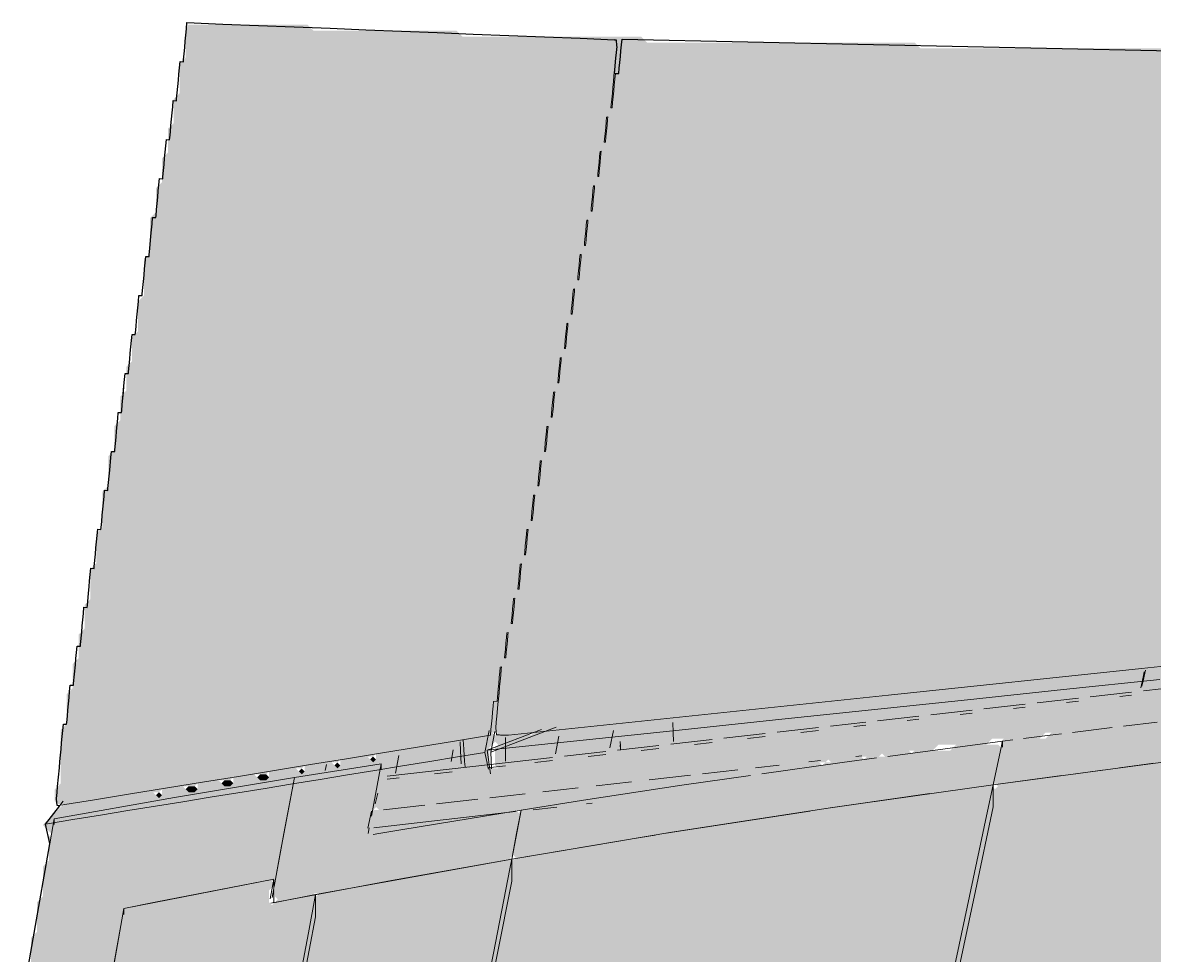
# Model space of a CAD drawing. Header units: millimetres. Extents: x 0 to 84100, y 0 to 59400.
# Drawn here: x 18040 to 19942, y 37679 to 39247 of the extents above; entities that cross this region are included whole.
import ezdxf

# ---------------------------------------------------------------- set-up
doc = ezdxf.new("R2010")
doc.units = ezdxf.units.MM
for name, color, linetype, lineweight in [('09_立面の外形', 7, 'Continuous', 30), ('10_見えがかり', 7, 'Continuous', 13), ('12_見えがかり（ガラス）', 5, 'Continuous', 9)]:
    doc.layers.add(name, color=color, linetype=linetype, lineweight=lineweight)

msp = doc.modelspace()

# ---------------------------------------------------------------- hatches: boundary and pattern name
at = {"layer": '10_見えがかり', "true_color": 0xe9dcc4}
msp.add_hatch(color=8, dxfattribs=at).paths.add_polyline_path([(18529.3, 39233.1), (18769.3, 39233.1), (18779.3, 39223.1), (19079.3, 39223.1), (19089.3, 39213.1), (19539.3, 39213.1), (19549.3, 39203.1), (20009.3, 39203.1), (20019.3, 39193.1), (20469.3, 39193.1), (20479.3, 39183.1), (20929.3, 39183.1), (20939.3, 39173.1), (21399.3, 39173.1), (21409.3, 39163.1), (22329.3, 39163.1), (22339.3, 39153.1), (23159.3, 39153.1), (23169.3, 39143.1), (23999.3, 39143.1), (24009.3, 39133.1), (25209.3, 39133.1), (25219.3, 39123.1), (39619.3, 39123.1), (39629.3, 39133.1), (48939.3, 39133.1), (48944.3, 39128.1), (48944.3, 39048.1), (48954.3, 39038.1), (48954.3, 38988.1), (48964.3, 38978.1), (48964.3, 38898.1), (48974.3, 38888.1), (48974.3, 38838.1), (48984.3, 38828.1), (48984.3, 38738.1), (48994.3, 38728.1), (48994.3, 38678.1), (49004.3, 38668.1), (49004.3, 38588.1), (49014.3, 38578.1), (49014.3, 38478.1), (49009.3, 38473.1), (48559.3, 38473.1), (48389.3, 38473.1), (48379.3, 38483.1), (45689.3, 38483.1), (45679.3, 38493.1), (42659.3, 38493.1), (42649.3, 38503.1), (39759.3, 38503.1), (39749.3, 38513.1), (39609.3, 38513.1), (36719.3, 38513.1), (36709.3, 38523.1), (36569.3, 38523.1), (33679.3, 38523.1), (33669.3, 38533.1), (33629.3, 38533.1), (33619.3, 38543.1), (33539.3, 38543.1), (30649.3, 38543.1), (30639.3, 38543.1), (30644.3, 38548.1), (30639.3, 38553.1), (30499.3, 38553.1), (30379.3, 38553.1), (30369.3, 38563.1), (30349.3, 38563.1), (30339.3, 38553.1), (27609.3, 38553.1), (27584.3, 38553.1), (27584.3, 38568.1), (27579.3, 38573.1), (27469.3, 38573.1), (27459.3, 38563.1), (27309.3, 38563.1), (27299.3, 38553.1), (25959.3, 38553.1), (25959.3, 38553.1), (25949.3, 38543.1), (25849.3, 38543.1), (25849.3, 38543.1), (25839.3, 38533.1), (25579.3, 38533.1), (25579.3, 38533.1), (25569.3, 38523.1), (25299.3, 38523.1), (25299.3, 38523.1), (25289.3, 38513.1), (25029.3, 38513.1), (25029.3, 38513.1), (25019.3, 38503.1), (24749.3, 38503.1), (24749.3, 38503.1), (24739.3, 38493.1), (24479.3, 38493.1), (24419.3, 38493.1), (24409.3, 38483.1), (24279.3, 38483.1), (24279.3, 38483.1), (24269.3, 38473.1), (24099.3, 38473.1), (24099.3, 38473.1), (24089.3, 38463.1), (23929.3, 38463.1), (23929.3, 38463.1), (23919.3, 38453.1), (23749.3, 38453.1), (23749.3, 38453.1), (23739.3, 38443.1), (23569.3, 38443.1), (23569.3, 38443.1), (23559.3, 38433.1), (23399.3, 38433.1), (23399.3, 38433.1), (23389.3, 38423.1), (23219.3, 38423.1), (23219.3, 38423.1), (23209.3, 38413.1), (23049.3, 38413.1), (23049.3, 38413.1), (23039.3, 38403.1), (22869.3, 38403.1), (22869.3, 38403.1), (22859.3, 38393.1), (22689.3, 38393.1), (22689.3, 38393.1), (22679.3, 38383.1), (22519.3, 38383.1), (22519.3, 38383.1), (22509.3, 38373.1), (22339.3, 38373.1), (22339.3, 38373.1), (22329.3, 38363.1), (22159.3, 38363.1), (22159.3, 38363.1), (22149.3, 38353.1), (21989.3, 38353.1), (21989.3, 38353.1), (21979.3, 38343.1), (21809.3, 38343.1), (21809.3, 38343.1), (21799.3, 38333.1), (21629.3, 38333.1), (21629.3, 38333.1), (21619.3, 38323.1), (21459.3, 38323.1), (21459.3, 38323.1), (21449.3, 38313.1), (21329.3, 38313.1), (21329.3, 38313.1), (21319.3, 38303.1), (21229.3, 38303.1), (21229.3, 38303.1), (21219.3, 38293.1), (21139.3, 38293.1), (21139.3, 38293.1), (21129.3, 38283.1), (21039.3, 38283.1), (21039.3, 38283.1), (21029.3, 38273.1), (20949.3, 38273.1), (20949.3, 38273.1), (20939.3, 38263.1), (20849.3, 38263.1), (20849.3, 38263.1), (20839.3, 38253.1), (20759.3, 38253.1), (20759.3, 38253.1), (20749.3, 38243.1), (20659.3, 38243.1), (20659.3, 38243.1), (20649.3, 38233.1), (20569.3, 38233.1), (20569.3, 38233.1), (20564.9, 38228.7), (20564.3, 38228.1), (20562.7, 38226.5), (20559.3, 38223.1), (20469.3, 38223.1), (20459.3, 38213.1), (20379.3, 38213.1), (20369.3, 38203.1), (20279.3, 38203.1), (20269.3, 38193.1), (20189.3, 38193.1), (20179.3, 38183.1), (20089.3, 38183.1), (20079.3, 38173.1), (19999.3, 38173.1), (19989.3, 38163.1), (19899.3, 38163.1), (19889.3, 38153.1), (19809.3, 38153.1), (19799.3, 38143.1), (19709.3, 38143.1), (19699.3, 38133.1), (19609.3, 38133.1), (19599.3, 38123.1), (19519.3, 38123.1), (19509.3, 38113.1), (19419.3, 38113.1), (19409.3, 38103.1), (19329.3, 38103.1), (19319.3, 38093.1), (19229.3, 38093.1), (19219.3, 38083.1), (19139.3, 38083.1), (19129.3, 38073.1), (19039.3, 38073.1), (19029.3, 38063.1), (18949.3, 38063.1), (18939.3, 38053.1), (18829.3, 38053.1), (18819.3, 38043.1), (18769.3, 38043.1), (18759.3, 38033.1), (18709.3, 38033.1), (18699.3, 38023.1), (18639.3, 38023.1), (18634.3, 38018.1), (18629.3, 38013.1), (18619.3, 38013.1), (18579.3, 38013.1), (18574.3, 38008.1), (18569.3, 38003.1), (18559.3, 38003.1), (18519.3, 38003.1), (18514.3, 37998.1), (18509.3, 37993.1), (18499.3, 37993.1), (18459.3, 37993.1), (18454.3, 37988.1), (18449.3, 37983.1), (18429.3, 37983.1), (18399.3, 37983.1), (18394.3, 37978.1), (18389.3, 37973.1), (18369.3, 37973.1), (18339.3, 37973.1), (18334.3, 37968.1), (18329.3, 37963.1), (18309.3, 37963.1), (18279.3, 37963.1), (18274.3, 37958.1), (18269.3, 37953.1), (18259.3, 37953.1), (18209.3, 37953.1), (18199.3, 37943.1), (18149.3, 37943.1), (18139.3, 37933.1), (18099.3, 37933.1), (18094.3, 37938.1), (18094.3, 37958.1), (18104.3, 37968.1), (18104.3, 38058.1), (18114.3, 38068.1), (18114.3, 38118.1), (18124.3, 38128.1), (18124.3, 38168.1), (18134.3, 38178.1), (18134.3, 38218.1), (18144.3, 38228.1), (18144.3, 38268.1), (18154.3, 38278.1), (18154.3, 38328.1), (18164.3, 38338.1), (18164.3, 38388.1), (18174.3, 38398.1), (18174.3, 38458.1), (18184.3, 38468.1), (18184.3, 38518.1), (18194.3, 38528.1), (18194.3, 38568.1), (18204.3, 38578.1), (18204.3, 38618.1), (18214.3, 38628.1), (18214.3, 38668.1), (18224.3, 38678.1), (18224.3, 38718.1), (18234.3, 38728.1), (18234.3, 38778.1), (18244.3, 38788.1), (18244.3, 38848.1), (18254.3, 38858.1), (18254.3, 38918.1), (18264.3, 38928.1), (18264.3, 38968.1), (18274.3, 38978.1), (18274.3, 39018.1), (18284.3, 39028.1), (18284.3, 39068.1), (18294.3, 39078.1), (18294.3, 39118.1), (18304.3, 39128.1), (18304.3, 39178.1), (18314.3, 39188.1), (18314.3, 39238.1), (18319.3, 39243.1), (18519.3, 39243.1)])
at = {"layer": '10_見えがかり', "true_color": 0xbdbdbd}
for points in [[(21234.3, 38258.1), (21234.3, 38248.1), (21224.3, 38238.1), (21224.3, 38218.1), (21224.3, 38208.1), (21219.3, 38203.1), (21209.3, 38203.1), (21199.3, 38213.1), (21179.3, 38213.1), (21169.3, 38203.1), (21089.3, 38203.1), (21079.3, 38193.1), (20999.3, 38193.1), (20989.3, 38183.1), (20909.3, 38183.1), (20899.3, 38173.1), (20819.3, 38173.1), (20809.3, 38163.1), (20729.3, 38163.1), (20719.3, 38153.1), (20639.3, 38153.1), (20629.3, 38143.1), (20559.3, 38143.1), (20549.3, 38133.1), (20459.3, 38133.1), (20449.3, 38123.1), (20369.3, 38123.1), (20359.3, 38113.1), (20279.3, 38113.1), (20269.3, 38103.1), (20189.3, 38103.1), (20179.3, 38093.1), (20099.3, 38093.1), (20089.3, 38083.1), (20009.3, 38083.1), (19999.3, 38073.1), (19929.3, 38073.1), (19919.3, 38063.1), (19849.3, 38063.1), (19839.3, 38053.1), (19759.3, 38053.1), (19749.3, 38043.1), (19669.3, 38043.1), (19659.3, 38033.1), (19579.3, 38033.1), (19569.3, 38023.1), (19489.3, 38023.1), (19479.3, 38013.1), (19399.3, 38013.1), (19389.3, 38003.1), (19309.3, 38003.1), (19299.3, 37993.1), (19219.3, 37993.1), (19209.3, 37983.1), (19139.3, 37983.1), (19129.3, 37973.1), (19049.3, 37973.1), (19039.3, 37963.1), (18959.3, 37963.1), (18949.3, 37953.1), (18869.3, 37953.1), (18859.3, 37943.1), (18779.3, 37943.1), (18769.3, 37933.1), (18689.3, 37933.1), (18679.3, 37923.1), (18639.3, 37923.1), (18634.3, 37928.1), (18634.3, 37958.1), (18644.3, 37968.1), (18644.3, 37978.1), (18649.3, 37973.1), (18709.3, 37973.1), (18719.3, 37983.1), (18789.3, 37983.1), (18799.3, 37993.1), (18809.3, 37993.1), (18859.3, 37993.1), (18869.3, 38003.1), (18899.3, 38003.1), (18949.3, 38003.1), (18959.3, 38013.1), (18989.3, 38013.1), (19039.3, 38013.1), (19049.3, 38023.1), (19069.3, 38023.1), (19129.3, 38023.1), (19139.3, 38033.1), (19159.3, 38033.1), (19219.3, 38033.1), (19229.3, 38043.1), (19249.3, 38043.1), (19309.3, 38043.1), (19319.3, 38053.1), (19339.3, 38053.1), (19399.3, 38053.1), (19409.3, 38063.1), (19429.3, 38063.1), (19489.3, 38063.1), (19499.3, 38073.1), (19519.3, 38073.1), (19579.3, 38073.1), (19589.3, 38083.1), (19609.3, 38083.1), (19669.3, 38083.1), (19679.3, 38093.1), (19689.3, 38093.1), (19759.3, 38093.1), (19769.3, 38103.1), (19779.3, 38103.1), (19839.3, 38103.1), (19849.3, 38113.1), (19869.3, 38113.1), (19929.3, 38113.1), (19939.3, 38123.1), (19959.3, 38123.1), (20019.3, 38123.1), (20029.3, 38133.1), (20049.3, 38133.1), (20109.3, 38133.1), (20119.3, 38143.1), (20139.3, 38143.1), (20199.3, 38143.1), (20209.3, 38153.1), (20229.3, 38153.1), (20289.3, 38153.1), (20299.3, 38163.1), (20309.3, 38163.1), (20379.3, 38163.1), (20389.3, 38173.1), (20399.3, 38173.1), (20469.3, 38173.1), (20479.3, 38183.1), (20489.3, 38183.1), (20559.3, 38183.1), (20564.3, 38188.1), (20569.3, 38193.1), (20579.3, 38193.1), (20649.3, 38193.1), (20659.3, 38203.1), (20669.3, 38203.1), (20739.3, 38203.1), (20749.3, 38213.1), (20759.3, 38213.1), (20829.3, 38213.1), (20839.3, 38223.1), (20849.3, 38223.1), (20919.3, 38223.1), (20929.3, 38233.1), (21009.3, 38233.1), (21019.3, 38243.1), (21099.3, 38243.1), (21109.3, 38253.1), (21189.3, 38253.1), (21199.3, 38263.1), (21229.3, 38263.1), (21234.3, 38268.1)], [(20494.3, 38128.1), (20494.3, 38108.1), (20484.3, 38098.1), (20484.3, 38068.1), (20479.3, 38063.1), (20409.3, 38063.1), (20399.3, 38053.1), (20329.3, 38053.1), (20319.3, 38043.1), (20239.3, 38043.1), (20229.3, 38033.1), (20159.3, 38033.1), (20149.3, 38023.1), (20079.3, 38023.1), (20069.3, 38013.1), (19999.3, 38013.1), (19989.3, 38003.1), (19919.3, 38003.1), (19909.3, 37993.1), (19839.3, 37993.1), (19829.3, 37983.1), (19769.3, 37983.1), (19759.3, 37973.1), (19699.3, 37973.1), (19689.3, 37963.1), (19679.3, 37963.1), (19674.3, 37968.1), (19674.3, 37998.1), (19684.3, 38008.1), (19684.3, 38038.1), (19689.3, 38043.1), (19759.3, 38043.1), (19769.3, 38053.1), (19839.3, 38053.1), (19849.3, 38063.1), (19919.3, 38063.1), (19929.3, 38073.1), (19999.3, 38073.1), (20009.3, 38083.1), (20089.3, 38083.1), (20099.3, 38093.1), (20179.3, 38093.1), (20189.3, 38103.1), (20269.3, 38103.1), (20279.3, 38113.1), (20359.3, 38113.1), (20369.3, 38123.1), (20449.3, 38123.1), (20459.3, 38133.1), (20489.3, 38133.1)], [(20474.3, 38058.1), (20474.3, 38028.1), (20464.3, 38018.1), (20464.3, 37978.1), (20454.3, 37968.1), (20454.3, 37938.1), (20444.3, 37928.1), (20444.3, 37888.1), (20434.3, 37878.1), (20434.3, 37848.1), (20424.3, 37838.1), (20424.3, 37798.1), (20414.3, 37788.1), (20414.3, 37758.1), (20404.3, 37748.1), (20404.3, 37718.1), (20394.3, 37708.1), (20394.3, 37668.1), (20384.3, 37658.1), (20384.3, 37628.1), (20374.3, 37618.1), (20374.3, 37578.1), (20364.3, 37568.1), (20364.3, 37538.1), (20354.3, 37528.1), (20354.3, 37498.1), (20344.3, 37488.1), (20344.3, 37448.1), (20334.3, 37438.1), (20334.3, 37408.1), (20324.3, 37398.1), (20324.3, 37358.1), (20314.3, 37348.1), (20314.3, 37338.1), (20309.3, 37333.1), (20299.3, 37333.1), (20289.3, 37323.1), (20249.3, 37323.1), (20239.3, 37313.1), (20209.3, 37313.1), (20199.3, 37303.1), (20159.3, 37303.1), (20149.3, 37293.1), (20109.3, 37293.1), (20099.3, 37283.1), (20069.3, 37283.1), (20059.3, 37273.1), (20019.3, 37273.1), (20009.3, 37263.1), (19979.3, 37263.1), (19969.3, 37253.1), (19929.3, 37253.1), (19919.3, 37243.1), (19889.3, 37243.1), (19879.3, 37233.1), (19839.3, 37233.1), (19829.3, 37223.1), (19799.3, 37223.1), (19789.3, 37213.1), (19759.3, 37213.1), (19749.3, 37203.1), (19709.3, 37203.1), (19699.3, 37193.1), (19669.3, 37193.1), (19659.3, 37183.1), (19629.3, 37183.1), (19619.3, 37173.1), (19589.3, 37173.1), (19579.3, 37163.1), (19549.3, 37163.1), (19539.3, 37153.1), (19509.3, 37153.1), (19504.3, 37158.1), (19504.3, 37198.1), (19514.3, 37208.1), (19514.3, 37248.1), (19524.3, 37258.1), (19524.3, 37288.1), (19534.3, 37298.1), (19534.3, 37338.1), (19544.3, 37348.1), (19544.3, 37388.1), (19554.3, 37398.1), (19554.3, 37428.1), (19564.3, 37438.1), (19564.3, 37478.1), (19574.3, 37488.1), (19574.3, 37528.1), (19584.3, 37538.1), (19584.3, 37578.1), (19594.3, 37588.1), (19594.3, 37618.1), (19604.3, 37628.1), (19604.3, 37668.1), (19614.3, 37678.1), (19614.3, 37718.1), (19624.3, 37728.1), (19624.3, 37758.1), (19634.3, 37768.1), (19634.3, 37808.1), (19644.3, 37818.1), (19644.3, 37858.1), (19654.3, 37868.1), (19654.3, 37908.1), (19664.3, 37918.1), (19664.3, 37948.1), (19679.3, 37963.1), (19689.3, 37963.1), (19699.3, 37973.1), (19759.3, 37973.1), (19769.3, 37983.1), (19829.3, 37983.1), (19839.3, 37993.1), (19909.3, 37993.1), (19919.3, 38003.1), (19989.3, 38003.1), (19999.3, 38013.1), (20069.3, 38013.1), (20079.3, 38023.1), (20149.3, 38023.1), (20159.3, 38033.1), (20229.3, 38033.1), (20239.3, 38043.1), (20319.3, 38043.1), (20329.3, 38053.1), (20399.3, 38053.1), (20409.3, 38063.1), (20469.3, 38063.1)], [(19684.3, 38028.1), (19684.3, 38008.1), (19674.3, 37998.1), (19674.3, 37968.1), (19669.3, 37963.1), (19619.3, 37963.1), (19609.3, 37953.1), (19549.3, 37953.1), (19539.3, 37943.1), (19479.3, 37943.1), (19469.3, 37933.1), (19409.3, 37933.1), (19399.3, 37923.1), (19349.3, 37923.1), (19339.3, 37913.1), (19279.3, 37913.1), (19269.3, 37903.1), (19219.3, 37903.1), (19209.3, 37893.1), (19149.3, 37893.1), (19139.3, 37883.1), (19089.3, 37883.1), (19079.3, 37873.1), (19029.3, 37873.1), (19019.3, 37863.1), (18969.3, 37863.1), (18959.3, 37853.1), (18909.3, 37853.1), (18899.3, 37843.1), (18869.3, 37843.1), (18864.3, 37848.1), (18864.3, 37868.1), (18874.3, 37878.1), (18874.3, 37918.1), (18879.3, 37923.1), (18899.3, 37923.1), (18909.3, 37933.1), (18969.3, 37933.1), (18979.3, 37943.1), (19029.3, 37943.1), (19039.3, 37953.1), (19099.3, 37953.1), (19109.3, 37963.1), (19169.3, 37963.1), (19179.3, 37973.1), (19239.3, 37973.1), (19249.3, 37983.1), (19309.3, 37983.1), (19319.3, 37993.1), (19379.3, 37993.1), (19389.3, 38003.1), (19449.3, 38003.1), (19459.3, 38013.1), (19529.3, 38013.1), (19539.3, 38023.1), (19599.3, 38023.1), (19609.3, 38033.1), (19679.3, 38033.1)], [(19484.3, 38018.1), (19489.3, 38023.1), (19529.3, 38023.1), (19534.3, 38018.1), (19529.3, 38013.1), (19489.3, 38013.1)], [(18569.3, 38003.1), (18574.3, 37998.1), (18569.3, 37993.1), (18564.3, 37998.1)], [(18634.3, 38008.1), (18629.3, 38003.1), (18624.3, 38008.1), (18629.3, 38013.1)], [(19319.3, 37993.1), (19309.3, 37983.1), (19249.3, 37983.1), (19239.3, 37973.1), (19179.3, 37973.1), (19169.3, 37963.1), (19109.3, 37963.1), (19099.3, 37953.1), (19039.3, 37953.1), (19029.3, 37943.1), (18979.3, 37943.1), (18969.3, 37933.1), (18909.3, 37933.1), (18899.3, 37923.1), (18849.3, 37923.1), (18839.3, 37913.1), (18789.3, 37913.1), (18779.3, 37903.1), (18729.3, 37903.1), (18719.3, 37893.1), (18669.3, 37893.1), (18659.3, 37883.1), (18629.3, 37883.1), (18624.3, 37888.1), (18624.3, 37918.1), (18629.3, 37923.1), (18679.3, 37923.1), (18689.3, 37933.1), (18769.3, 37933.1), (18779.3, 37943.1), (18859.3, 37943.1), (18869.3, 37953.1), (18949.3, 37953.1), (18959.3, 37963.1), (19039.3, 37963.1), (19049.3, 37973.1), (19129.3, 37973.1), (19139.3, 37983.1), (19209.3, 37983.1), (19219.3, 37993.1), (19299.3, 37993.1), (19309.3, 38003.1), (19379.3, 38003.1), (19384.3, 37998.1), (19379.3, 37993.1)], [(19394.3, 38008.1), (19399.3, 38013.1), (19449.3, 38013.1), (19454.3, 38008.1), (19449.3, 38003.1), (19399.3, 38003.1)], [(18454.3, 37978.1), (18449.3, 37973.1), (18439.3, 37973.1), (18434.3, 37978.1), (18439.3, 37983.1), (18449.3, 37983.1)], [(18644.3, 37968.1), (18634.3, 37958.1), (18634.3, 37928.1), (18624.3, 37918.1), (18624.3, 37888.1), (18629.3, 37883.1), (18659.3, 37883.1), (18669.3, 37893.1), (18719.3, 37893.1), (18729.3, 37903.1), (18779.3, 37903.1), (18789.3, 37913.1), (18839.3, 37913.1), (18849.3, 37923.1), (18869.3, 37923.1), (18874.3, 37918.1), (18874.3, 37878.1), (18864.3, 37868.1), (18864.3, 37848.1), (18859.3, 37843.1), (18849.3, 37843.1), (18839.3, 37833.1), (18799.3, 37833.1), (18789.3, 37823.1), (18739.3, 37823.1), (18729.3, 37813.1), (18689.3, 37813.1), (18679.3, 37803.1), (18629.3, 37803.1), (18619.3, 37793.1), (18579.3, 37793.1), (18569.3, 37783.1), (18519.3, 37783.1), (18509.3, 37773.1), (18469.3, 37773.1), (18464.3, 37778.1), (18464.3, 37828.1), (18474.3, 37838.1), (18474.3, 37878.1), (18484.3, 37888.1), (18484.3, 37928.1), (18494.3, 37938.1), (18494.3, 37963.1), (18529.3, 37963.1), (18539.3, 37973.1), (18589.3, 37973.1), (18599.3, 37983.1), (18639.3, 37983.1), (18644.3, 37978.1)], [(18509.3, 37993.1), (18514.3, 37988.1), (18509.3, 37983.1), (18504.3, 37988.1)], [(18494.3, 37938.1), (18484.3, 37928.1), (18484.3, 37888.1), (18474.3, 37878.1), (18474.3, 37838.1), (18464.3, 37828.1), (18464.3, 37808.1), (18459.3, 37803.1), (18419.3, 37803.1), (18409.3, 37793.1), (18369.3, 37793.1), (18359.3, 37783.1), (18319.3, 37783.1), (18309.3, 37773.1), (18269.3, 37773.1), (18259.3, 37763.1), (18219.3, 37763.1), (18204.3, 37748.1), (18204.3, 37698.1), (18194.3, 37688.1), (18194.3, 37648.1), (18179.3, 37633.1), (18149.3, 37633.1), (18139.3, 37623.1), (18109.3, 37623.1), (18099.3, 37613.1), (18059.3, 37613.1), (18049.3, 37603.1), (18044.3, 37608.1), (18044.3, 37648.1), (18054.3, 37658.1), (18054.3, 37708.1), (18064.3, 37718.1), (18064.3, 37768.1), (18074.3, 37778.1), (18074.3, 37828.1), (18084.3, 37838.1), (18084.3, 37878.1), (18089.3, 37883.1), (18094.3, 37888.1), (18099.3, 37893.1), (18119.3, 37893.1), (18129.3, 37903.1), (18179.3, 37903.1), (18189.3, 37913.1), (18229.3, 37913.1), (18239.3, 37923.1), (18289.3, 37923.1), (18299.3, 37933.1), (18349.3, 37933.1), (18359.3, 37943.1), (18409.3, 37943.1), (18419.3, 37953.1), (18469.3, 37953.1), (18479.3, 37963.1), (18494.3, 37963.1)], [(18319.3, 37963.1), (18329.3, 37963.1), (18334.3, 37958.1), (18329.3, 37953.1), (18319.3, 37953.1), (18314.3, 37958.1)], [(18379.3, 37973.1), (18389.3, 37973.1), (18394.3, 37968.1), (18389.3, 37963.1), (18379.3, 37963.1), (18374.3, 37968.1)], [(19674.3, 37958.1), (19664.3, 37948.1), (19664.3, 37918.1), (19654.3, 37908.1), (19654.3, 37868.1), (19644.3, 37858.1), (19644.3, 37818.1), (19634.3, 37808.1), (19634.3, 37768.1), (19624.3, 37758.1), (19624.3, 37728.1), (19614.3, 37718.1), (19614.3, 37678.1), (19604.3, 37668.1), (19604.3, 37628.1), (19594.3, 37618.1), (19594.3, 37588.1), (19584.3, 37578.1), (19584.3, 37538.1), (19574.3, 37528.1), (19574.3, 37488.1), (19564.3, 37478.1), (19564.3, 37438.1), (19554.3, 37428.1), (19554.3, 37398.1), (19544.3, 37388.1), (19544.3, 37348.1), (19534.3, 37338.1), (19534.3, 37298.1), (19524.3, 37288.1), (19524.3, 37258.1), (19514.3, 37248.1), (19514.3, 37208.1), (19499.3, 37193.1), (19469.3, 37193.1), (19459.3, 37183.1), (19429.3, 37183.1), (19419.3, 37173.1), (19389.3, 37173.1), (19379.3, 37163.1), (19349.3, 37163.1), (19339.3, 37153.1), (19309.3, 37153.1), (19299.3, 37143.1), (19279.3, 37143.1), (19269.3, 37133.1), (19239.3, 37133.1), (19229.3, 37123.1), (19199.3, 37123.1), (19189.3, 37113.1), (19159.3, 37113.1), (19149.3, 37103.1), (19129.3, 37103.1), (19119.3, 37093.1), (19089.3, 37093.1), (19079.3, 37083.1), (19049.3, 37083.1), (19039.3, 37073.1), (19019.3, 37073.1), (19009.3, 37063.1), (18979.3, 37063.1), (18969.3, 37053.1), (18949.3, 37053.1), (18939.3, 37043.1), (18909.3, 37043.1), (18899.3, 37033.1), (18879.3, 37033.1), (18869.3, 37023.1), (18839.3, 37023.1), (18829.3, 37013.1), (18809.3, 37013.1), (18799.3, 37003.1), (18779.3, 37003.1), (18769.3, 36993.1), (18739.3, 36993.1), (18729.3, 36983.1), (18709.3, 36983.1), (18699.3, 36973.1), (18694.3, 36978.1), (18694.3, 36998.1), (18704.3, 37008.1), (18704.3, 37048.1), (18714.3, 37058.1), (18714.3, 37108.1), (18724.3, 37118.1), (18724.3, 37158.1), (18734.3, 37168.1), (18734.3, 37208.1), (18744.3, 37218.1), (18744.3, 37258.1), (18754.3, 37268.1), (18754.3, 37308.1), (18764.3, 37318.1), (18764.3, 37358.1), (18774.3, 37368.1), (18774.3, 37408.1), (18784.3, 37418.1), (18784.3, 37458.1), (18794.3, 37468.1), (18794.3, 37518.1), (18804.3, 37528.1), (18804.3, 37568.1), (18814.3, 37578.1), (18814.3, 37618.1), (18824.3, 37628.1), (18824.3, 37668.1), (18834.3, 37678.1), (18834.3, 37718.1), (18844.3, 37728.1), (18844.3, 37768.1), (18854.3, 37778.1), (18854.3, 37818.1), (18864.3, 37828.1), (18864.3, 37838.1), (18869.3, 37843.1), (18899.3, 37843.1), (18909.3, 37853.1), (18959.3, 37853.1), (18969.3, 37863.1), (19019.3, 37863.1), (19029.3, 37873.1), (19079.3, 37873.1), (19089.3, 37883.1), (19139.3, 37883.1), (19149.3, 37893.1), (19209.3, 37893.1), (19219.3, 37903.1), (19269.3, 37903.1), (19279.3, 37913.1), (19339.3, 37913.1), (19349.3, 37923.1), (19399.3, 37923.1), (19409.3, 37933.1), (19469.3, 37933.1), (19479.3, 37943.1), (19539.3, 37943.1), (19549.3, 37953.1), (19609.3, 37953.1), (19619.3, 37963.1), (19669.3, 37963.1)], [(18269.3, 37953.1), (18274.3, 37948.1), (18269.3, 37943.1), (18264.3, 37948.1)], [(18864.3, 37838.1), (18864.3, 37828.1), (18854.3, 37818.1), (18854.3, 37778.1), (18844.3, 37768.1), (18844.3, 37728.1), (18834.3, 37718.1), (18834.3, 37678.1), (18824.3, 37668.1), (18824.3, 37628.1), (18814.3, 37618.1), (18814.3, 37578.1), (18804.3, 37568.1), (18804.3, 37528.1), (18794.3, 37518.1), (18794.3, 37468.1), (18784.3, 37458.1), (18784.3, 37428.1), (18779.3, 37423.1), (18749.3, 37423.1), (18739.3, 37413.1), (18709.3, 37413.1), (18699.3, 37403.1), (18669.3, 37403.1), (18659.3, 37393.1), (18629.3, 37393.1), (18619.3, 37383.1), (18589.3, 37383.1), (18579.3, 37373.1), (18549.3, 37373.1), (18539.3, 37363.1), (18509.3, 37363.1), (18499.3, 37353.1), (18469.3, 37353.1), (18459.3, 37343.1), (18454.3, 37348.1), (18454.3, 37388.1), (18464.3, 37398.1), (18464.3, 37438.1), (18474.3, 37448.1), (18474.3, 37488.1), (18484.3, 37498.1), (18484.3, 37548.1), (18494.3, 37558.1), (18494.3, 37598.1), (18504.3, 37608.1), (18504.3, 37648.1), (18514.3, 37658.1), (18514.3, 37708.1), (18524.3, 37718.1), (18524.3, 37758.1), (18534.3, 37768.1), (18534.3, 37778.1), (18539.3, 37783.1), (18569.3, 37783.1), (18579.3, 37793.1), (18619.3, 37793.1), (18629.3, 37803.1), (18679.3, 37803.1), (18689.3, 37813.1), (18729.3, 37813.1), (18739.3, 37823.1), (18789.3, 37823.1), (18799.3, 37833.1), (18839.3, 37833.1), (18849.3, 37843.1), (18859.3, 37843.1)], [(18464.3, 37798.1), (18454.3, 37788.1), (18454.3, 37768.1), (18459.3, 37763.1), (18469.3, 37773.1), (18509.3, 37773.1), (18519.3, 37783.1), (18529.3, 37783.1), (18534.3, 37778.1), (18534.3, 37768.1), (18524.3, 37758.1), (18524.3, 37718.1), (18514.3, 37708.1), (18514.3, 37658.1), (18504.3, 37648.1), (18504.3, 37608.1), (18494.3, 37598.1), (18494.3, 37558.1), (18484.3, 37548.1), (18484.3, 37498.1), (18474.3, 37488.1), (18474.3, 37448.1), (18464.3, 37438.1), (18464.3, 37398.1), (18454.3, 37388.1), (18454.3, 37348.1), (18449.3, 37343.1), (18429.3, 37343.1), (18419.3, 37333.1), (18399.3, 37333.1), (18389.3, 37323.1), (18359.3, 37323.1), (18349.3, 37313.1), (18319.3, 37313.1), (18309.3, 37303.1), (18289.3, 37303.1), (18279.3, 37293.1), (18249.3, 37293.1), (18239.3, 37283.1), (18209.3, 37283.1), (18199.3, 37273.1), (18179.3, 37273.1), (18169.3, 37263.1), (18139.3, 37263.1), (18129.3, 37253.1), (18124.3, 37258.1), (18124.3, 37298.1), (18134.3, 37308.1), (18134.3, 37358.1), (18144.3, 37368.1), (18144.3, 37408.1), (18154.3, 37418.1), (18154.3, 37468.1), (18164.3, 37478.1), (18164.3, 37518.1), (18174.3, 37528.1), (18174.3, 37578.1), (18184.3, 37588.1), (18184.3, 37638.1), (18194.3, 37648.1), (18194.3, 37688.1), (18204.3, 37698.1), (18204.3, 37748.1), (18219.3, 37763.1), (18259.3, 37763.1), (18269.3, 37773.1), (18309.3, 37773.1), (18319.3, 37783.1), (18359.3, 37783.1), (18369.3, 37793.1), (18409.3, 37793.1), (18419.3, 37803.1), (18459.3, 37803.1)]]:
    msp.add_hatch(color=8, dxfattribs=at).paths.add_polyline_path(points)
at = {"layer": '12_見えがかり（ガラス）', "true_color": 0xdce9f2}
for points in [[(21409.3, 38313.1), (21414.3, 38308.1), (21399.3, 38293.1), (21309.3, 38293.1), (21299.3, 38283.1), (21249.3, 38283.1), (21229.3, 38263.1), (21199.3, 38263.1), (21189.3, 38253.1), (21109.3, 38253.1), (21099.3, 38243.1), (21019.3, 38243.1), (21009.3, 38233.1), (20929.3, 38233.1), (20919.3, 38223.1), (20839.3, 38223.1), (20829.3, 38213.1), (20749.3, 38213.1), (20739.3, 38203.1), (20659.3, 38203.1), (20649.3, 38193.1), (20569.3, 38193.1), (20564.3, 38188.1), (20559.3, 38183.1), (20479.3, 38183.1), (20469.3, 38173.1), (20389.3, 38173.1), (20379.3, 38163.1), (20299.3, 38163.1), (20289.3, 38153.1), (20209.3, 38153.1), (20199.3, 38143.1), (20119.3, 38143.1), (20109.3, 38133.1), (20029.3, 38133.1), (20019.3, 38123.1), (19939.3, 38123.1), (19929.3, 38113.1), (19849.3, 38113.1), (19839.3, 38103.1), (19769.3, 38103.1), (19759.3, 38093.1), (19679.3, 38093.1), (19669.3, 38083.1), (19589.3, 38083.1), (19579.3, 38073.1), (19499.3, 38073.1), (19489.3, 38063.1), (19409.3, 38063.1), (19399.3, 38053.1), (19319.3, 38053.1), (19309.3, 38043.1), (19229.3, 38043.1), (19219.3, 38033.1), (19139.3, 38033.1), (19129.3, 38023.1), (19049.3, 38023.1), (19039.3, 38013.1), (18959.3, 38013.1), (18949.3, 38003.1), (18869.3, 38003.1), (18859.3, 37993.1), (18839.3, 37993.1), (18834.3, 37998.1), (18834.3, 38028.1), (18839.3, 38033.1), (18859.3, 38033.1), (18869.3, 38043.1), (18889.3, 38043.1), (18899.3, 38053.1), (18939.3, 38053.1), (18949.3, 38063.1), (19029.3, 38063.1), (19039.3, 38073.1), (19129.3, 38073.1), (19139.3, 38083.1), (19219.3, 38083.1), (19229.3, 38093.1), (19319.3, 38093.1), (19329.3, 38103.1), (19409.3, 38103.1), (19419.3, 38113.1), (19509.3, 38113.1), (19519.3, 38123.1), (19599.3, 38123.1), (19609.3, 38133.1), (19699.3, 38133.1), (19709.3, 38143.1), (19799.3, 38143.1), (19809.3, 38153.1), (19889.3, 38153.1), (19899.3, 38163.1), (19989.3, 38163.1), (19999.3, 38173.1), (20079.3, 38173.1), (20089.3, 38183.1), (20179.3, 38183.1), (20189.3, 38193.1), (20269.3, 38193.1), (20279.3, 38203.1), (20369.3, 38203.1), (20379.3, 38213.1), (20459.3, 38213.1), (20469.3, 38223.1), (20559.3, 38223.1), (20564.3, 38228.1), (20569.3, 38233.1), (20649.3, 38233.1), (20659.3, 38243.1), (20749.3, 38243.1), (20759.3, 38253.1), (20839.3, 38253.1), (20849.3, 38263.1), (20939.3, 38263.1), (20949.3, 38273.1), (21029.3, 38273.1), (21039.3, 38283.1), (21129.3, 38283.1), (21139.3, 38293.1), (21219.3, 38293.1), (21229.3, 38303.1), (21319.3, 38303.1), (21329.3, 38313.1)], [(18829.3, 38053.1), (18834.3, 38048.1), (18834.3, 38038.1), (18824.3, 38028.1), (18824.3, 37998.1), (18819.3, 37993.1), (18799.3, 37993.1), (18789.3, 37983.1), (18719.3, 37983.1), (18709.3, 37973.1), (18649.3, 37973.1), (18639.3, 37983.1), (18599.3, 37983.1), (18589.3, 37973.1), (18539.3, 37973.1), (18529.3, 37963.1), (18479.3, 37963.1), (18469.3, 37953.1), (18419.3, 37953.1), (18409.3, 37943.1), (18359.3, 37943.1), (18349.3, 37933.1), (18299.3, 37933.1), (18289.3, 37923.1), (18239.3, 37923.1), (18229.3, 37913.1), (18189.3, 37913.1), (18179.3, 37903.1), (18129.3, 37903.1), (18119.3, 37893.1), (18099.3, 37893.1), (18089.3, 37883.1), (18074.3, 37898.1), (18109.3, 37933.1), (18139.3, 37933.1), (18149.3, 37943.1), (18199.3, 37943.1), (18209.3, 37953.1), (18259.3, 37953.1), (18269.3, 37943.1), (18274.3, 37948.1), (18274.3, 37958.1), (18279.3, 37963.1), (18309.3, 37963.1), (18319.3, 37953.1), (18329.3, 37953.1), (18334.3, 37958.1), (18334.3, 37968.1), (18339.3, 37973.1), (18369.3, 37973.1), (18379.3, 37963.1), (18389.3, 37963.1), (18394.3, 37968.1), (18394.3, 37978.1), (18399.3, 37983.1), (18429.3, 37983.1), (18439.3, 37973.1), (18449.3, 37973.1), (18454.3, 37978.1), (18454.3, 37988.1), (18459.3, 37993.1), (18499.3, 37993.1), (18509.3, 37983.1), (18514.3, 37988.1), (18514.3, 37998.1), (18519.3, 38003.1), (18559.3, 38003.1), (18569.3, 37993.1), (18574.3, 37998.1), (18574.3, 38008.1), (18579.3, 38013.1), (18619.3, 38013.1), (18629.3, 38003.1), (18634.3, 38008.1), (18634.3, 38018.1), (18639.3, 38023.1), (18699.3, 38023.1), (18709.3, 38033.1), (18759.3, 38033.1), (18769.3, 38043.1), (18819.3, 38043.1)], [(18889.3, 38053.1), (18894.3, 38048.1), (18889.3, 38043.1), (18869.3, 38043.1), (18859.3, 38033.1), (18839.3, 38033.1), (18834.3, 38038.1), (18834.3, 38048.1), (18839.3, 38053.1)]]:
    msp.add_hatch(color=8, dxfattribs=at).paths.add_polyline_path(points)

# ---------------------------------------------------------------- linework, layer by layer
at = {"layer": '09_立面の外形'}
msp.add_lwpolyline([(18040.3, 37604.3), (18061.9, 37728.8), (18083.6, 37853.3), (18086, 37866.7), (18078.7, 37899.5), (18102.5, 37930.4), (18098.2, 37930.5), (18097.1, 37942.1), (18097.1, 37942.3), (18097.2, 37942.6), (18098.1, 37952.5), (18099.1, 37962.9), (18102, 37994.3), (18102.9, 38004.7), (18103.9, 38015.2), (18104.8, 38025.6), (18105.8, 38036.1), (18106.8, 38046.6), (18107.7, 38057), (18108.7, 38067.5), (18114.2, 38067.3), (18114.5, 38070.2), (18115.4, 38080.7), (18116.4, 38091.2), (18117.3, 38101.6), (18118.3, 38112.1), (18119.3, 38122.5), (18120.2, 38133), (18125.7, 38132.8), (18126, 38135.7), (18128.9, 38167.1), (18129.8, 38177.6), (18130.8, 38188), (18131.8, 38198.5), (18137.3, 38198.3), (18137.5, 38201.3), (18139.5, 38222.2), (18140.4, 38232.6), (18141.4, 38243.1), (18142.3, 38253.5), (18143.3, 38264), (18148.8, 38263.8), (18149.1, 38266.8), (18151, 38287.7), (18152, 38298.1), (18152.9, 38308.6), (18154.8, 38329.5), (18160.3, 38329.3), (18160.6, 38332.3), (18162.5, 38353.2), (18163.5, 38363.6), (18164.5, 38374.1), (18165.4, 38384.5), (18166.4, 38395), (18171.9, 38394.8), (18172.2, 38397.8), (18173.1, 38408.2), (18174.1, 38418.7), (18175, 38429.1), (18176, 38439.6), (18177, 38450), (18177.9, 38460.5), (18183.4, 38460.3), (18183.7, 38463.3), (18184.7, 38473.7), (18185.6, 38484.2), (18186.6, 38494.6), (18188.5, 38515.6), (18189.5, 38526), (18195, 38525.8), (18195.2, 38528.8), (18196.2, 38539.2), (18197.2, 38549.7), (18198.1, 38560.1), (18199.1, 38570.6), (18200.1, 38581.1), (18201, 38591.5), (18206.5, 38591.3), (18206.8, 38594.3), (18207.7, 38604.7), (18208.7, 38615.2), (18210.6, 38636.1), (18211.6, 38646.6), (18212.6, 38657), (18218.1, 38656.8), (18218.3, 38659.8), (18219.3, 38670.3), (18220.3, 38680.7), (18221.2, 38691.2), (18223.1, 38712.1), (18224.1, 38722.5), (18229.6, 38722.3), (18229.9, 38725.3), (18230.8, 38735.8), (18231.8, 38746.2), (18232.8, 38756.7), (18233.7, 38767.1), (18234.7, 38777.6), (18235.6, 38788), (18241.1, 38787.8), (18241.4, 38790.8), (18242.4, 38801.3), (18243.3, 38811.7), (18244.3, 38822.2), (18245.3, 38832.6), (18246.2, 38843.1), (18247.2, 38853.5), (18252.7, 38853.3), (18253, 38856.3), (18253.9, 38866.8), (18255.8, 38887.7), (18256.8, 38898.1), (18257.8, 38908.6), (18258.7, 38919), (18264.2, 38918.8), (18264.5, 38921.8), (18265.5, 38932.3), (18266.4, 38942.7), (18267.4, 38953.2), (18268.3, 38963.6), (18269.3, 38974.1), (18270.3, 38984.5), (18275.8, 38984.3), (18276, 38987.3), (18277, 38997.8), (18278, 39008.2), (18278.9, 39018.7), (18279.9, 39029.1), (18280.8, 39039.6), (18281.8, 39050.1), (18287.3, 39049.8), (18287.6, 39052.8), (18288.5, 39063.3), (18289.5, 39073.7), (18290.5, 39084.2), (18291.4, 39094.7), (18292.4, 39105.1), (18293.3, 39115.6), (18298.8, 39115.3), (18299.1, 39118.3), (18300.1, 39128.8), (18301, 39139.3), (18302, 39149.7), (18303, 39160.2), (18303.9, 39170.6), (18304.9, 39181.1), (18310.4, 39180.8), (18310.7, 39183.8), (18311.6, 39194.3), (18312.6, 39204.8), (18313.5, 39215.2), (18314.5, 39225.7), (18315.5, 39236.1), (18316.4, 39246.6), (18376.5, 39244.2), (18436.6, 39241.8), (18496.7, 39239.4), (18556.8, 39237), (18616.9, 39234.6), (18676.9, 39232.2), (18737, 39229.8), (18797.1, 39227.4), (18857.2, 39225), (18917.3, 39222.6), (18977.4, 39220.2), (19035, 39217.9), (19035.2, 39218.2), (19035.2, 39217.9), (19035.3, 39218.2), (19035.4, 39217.9), (19037.5, 39217.8), (19038.4, 39207.4), (19038.7, 39206.4), (19037.8, 39196.6), (19036.8, 39186.8), (19035, 39167.1), (19034.4, 39161.1), (19042.1, 39161), (19042.9, 39169.9), (19043.8, 39179.7), (19044.8, 39189.5), (19045.7, 39199.3), (19046.6, 39209.1), (19047.6, 39218.9), (19258.9, 39214.3), (19470.2, 39209.8), (20104.1, 39196.1)], dxfattribs=at)
at = {"layer": '10_見えがかり'}
for points in [[(18097.1, 37942), (18097.2, 37942.1), (18097.1, 37942.3), (18097.2, 37942.6), (18098.1, 37952.5), (18099.1, 37962.9), (18100, 37973.4), (18102, 37994.3), (18102.9, 38004.7), (18103.9, 38015.2), (18104.8, 38025.6), (18105.8, 38036.1), (18106.8, 38046.6), (18107.7, 38057), (18108.7, 38067.5), (18112, 38067.3), (18114.2, 38067.3), (18114.5, 38070.2), (18115.4, 38080.7), (18116.4, 38091.2), (18117.3, 38101.6), (18118.3, 38112.1), (18119.3, 38122.5), (18120.2, 38133), (18125.7, 38132.8), (18126, 38135.7), (18128.9, 38167.1), (18129.8, 38177.6), (18130.8, 38188), (18131.8, 38198.5), (18137.3, 38198.3), (18137.5, 38201.3), (18139.5, 38222.2), (18140.4, 38232.6), (18141.4, 38243.1), (18142.3, 38253.5), (18143.3, 38264), (18148.8, 38263.8), (18149.1, 38266.8), (18151, 38287.7), (18152, 38298.1), (18152.9, 38308.6), (18154.8, 38329.5), (18160.3, 38329.3), (18160.6, 38332.3), (18162.5, 38353.2), (18163.5, 38363.6), (18164.5, 38374.1), (18165.4, 38384.5), (18166.4, 38395), (18171.9, 38394.8), (18172.2, 38397.8), (18173.1, 38408.2), (18174.1, 38418.7), (18175, 38429.1), (18176, 38439.6), (18177, 38450), (18177.9, 38460.5), (18183.4, 38460.3), (18183.7, 38463.3), (18184.7, 38473.7), (18185.6, 38484.2), (18186.6, 38494.6), (18188.5, 38515.6), (18189.5, 38526), (18195, 38525.8), (18195.2, 38528.8), (18196.2, 38539.2), (18197.2, 38549.7), (18198.1, 38560.1), (18199.1, 38570.6), (18200.1, 38581.1), (18201, 38591.5), (18206.5, 38591.3), (18206.8, 38594.3), (18207.7, 38604.7), (18208.7, 38615.2), (18209.7, 38625.7), (18210.6, 38636.1), (18211.6, 38646.6), (18212.6, 38657), (18218.1, 38656.8), (18218.3, 38659.8), (18219.3, 38670.3), (18220.3, 38680.7), (18221.2, 38691.2), (18223.1, 38712.1), (18224.1, 38722.5), (18229.6, 38722.3), (18229.9, 38725.3), (18230.8, 38735.8), (18231.8, 38746.2), (18232.8, 38756.7), (18233.7, 38767.1), (18234.7, 38777.6), (18235.6, 38788), (18241.1, 38787.8), (18241.4, 38790.8), (18242.4, 38801.3), (18243.3, 38811.7), (18244.3, 38822.2), (18245.3, 38832.6), (18246.2, 38843.1), (18247.2, 38853.5), (18252.7, 38853.3), (18253, 38856.3), (18253.9, 38866.8), (18255.8, 38887.7), (18256.8, 38898.1), (18257.8, 38908.6), (18258.7, 38919), (18264.2, 38918.8), (18264.5, 38921.8), (18265.5, 38932.3), (18266.4, 38942.7), (18267.4, 38953.2), (18268.3, 38963.6), (18269.3, 38974.1), (18270.3, 38984.5), (18275.8, 38984.3), (18276, 38987.3), (18277, 38997.8), (18278, 39008.2), (18278.9, 39018.7), (18279.9, 39029.1), (18280.8, 39039.6), (18281.8, 39050.1), (18287.3, 39049.8), (18287.6, 39052.8), (18288.5, 39063.3), (18289.5, 39073.7), (18290.5, 39084.2), (18291.4, 39094.7), (18292.4, 39105.1), (18293.3, 39115.6), (18298.8, 39115.3), (18299.1, 39118.3), (18300.1, 39128.8), (18301, 39139.3), (18302, 39149.7), (18303, 39160.2), (18303.9, 39170.6), (18304.9, 39181.1), (18310.4, 39180.8), (18310.7, 39183.8), (18311.6, 39194.3), (18312.6, 39204.8), (18313.5, 39215.2), (18314.5, 39225.7), (18315.5, 39236.1), (18316.4, 39246.6), (18376.5, 39244.2), (18436.6, 39241.8), (18496.7, 39239.4), (18556.8, 39237), (18616.9, 39234.6), (18676.9, 39232.2), (18737, 39229.8), (18797.1, 39227.4), (18857.2, 39225), (18917.3, 39222.6), (18977.4, 39220.2), (19035, 39217.9), (19035.2, 39218.2), (19035.2, 39217.9), (19035.3, 39218.2), (19035.4, 39217.9), (19037.5, 39217.8), (19038.4, 39207.4), (19038.7, 39206.4), (19037.8, 39196.6), (19036.8, 39186.8), (19035, 39167.1), (19034, 39157.3), (19033.1, 39147.5), (19032.2, 39137.7), (19031.3, 39127.9), (19030.3, 39118.1), (19029.4, 39108.3), (19028.9, 39103.3), (19030.9, 39103.2), (19031.7, 39112.1), (19032.7, 39121.9), (19033.6, 39131.7), (19034.5, 39141.5), (19035.5, 39151.3), (19036.4, 39161.1), (19042.1, 39161), (19042.9, 39169.9), (19043.8, 39179.7), (19044.8, 39189.5), (19045.7, 39199.3), (19046.6, 39209.1), (19047.6, 39218.9), (19258.9, 39214.3), (19470.2, 39209.8), (20104.1, 39196.1)], [(19017.7, 39045.5), (19019.7, 39045.4), (19020.6, 39054.4), (19021.5, 39064.2), (19022.4, 39074), (19023.4, 39083.7), (19023.8, 39088), (19021.7, 39087.7), (19021, 39079.9), (19020.1, 39070.1), (19019.1, 39060.3), (19018.2, 39050.5), (19017.7, 39045.5)], [(19006.6, 38987.7), (19008.5, 38987.7), (19009.4, 38996.6), (19010.3, 39006.4), (19012.2, 39026), (19012.6, 39030.3), (19010.6, 39029.9), (19009.8, 39022.1), (19008.9, 39012.3), (19008, 39002.5), (19007, 38992.7), (19006.6, 38987.7)], [(19000.1, 38958.4), (19001, 38968.2), (19001.4, 38972.5), (18999.4, 38972.2), (18998.7, 38964.4), (18997.7, 38954.6), (18996.8, 38944.7), (18995.9, 38934.9), (18995.4, 38929.9), (18997.4, 38929.9), (18998.2, 38938.8), (18999.1, 38948.6), (19000.1, 38958.4)], [(18988.9, 38900.6), (18989.8, 38910.4), (18990.2, 38914.7), (18988.2, 38914.4), (18987.5, 38906.6), (18986.6, 38896.8), (18985.6, 38887), (18984.7, 38877.2), (18984.2, 38872.2), (18986.2, 38872.1), (18987, 38881), (18988, 38890.8), (18988.9, 38900.6)], [(18978.7, 38852.7), (18979.1, 38856.9), (18977, 38856.6), (18976.3, 38848.8), (18975.4, 38839), (18974.4, 38829.2), (18973.5, 38819.4), (18973, 38814.4), (18975, 38814.4), (18975.9, 38823.3), (18976.8, 38833.1), (18977.7, 38842.9), (18978.7, 38852.7)], [(18963.9, 38756.6), (18964.7, 38765.5), (18965.6, 38775.3), (18966.6, 38785.1), (18967.5, 38794.9), (18967.9, 38799.1), (18965.9, 38798.8), (18965.1, 38791), (18964.2, 38781.2), (18963.3, 38771.4), (18962.3, 38761.6), (18961.9, 38756.6), (18963.9, 38756.6)], [(18952.7, 38698.8), (18953.5, 38707.7), (18954.5, 38717.5), (18955.4, 38727.3), (18956.3, 38737.1), (18956.7, 38741.4), (18954.7, 38741), (18954, 38733.3), (18953, 38723.5), (18952.1, 38713.6), (18951.2, 38703.8), (18950.7, 38698.9), (18952.7, 38698.8)], [(18939.5, 38641.1), (18941.5, 38641.1), (18942.3, 38649.9), (18943.3, 38659.7), (18944.2, 38669.5), (18945.1, 38679.3), (18945.5, 38683.6), (18943.5, 38683.3), (18942.8, 38675.5), (18941.8, 38665.7), (18940.9, 38655.9), (18940, 38646.1), (18939.5, 38641.1)], [(18928.3, 38583.3), (18930.3, 38583.3), (18931.2, 38592.2), (18932.1, 38602), (18933, 38611.8), (18934, 38621.6), (18934.4, 38625.8), (18932.3, 38625.5), (18931.6, 38617.7), (18930.7, 38607.9), (18929.7, 38598.1), (18928.8, 38588.3), (18928.3, 38583.3)], [(18917.2, 38525.6), (18919.2, 38525.5), (18920, 38534.4), (18920.9, 38544.2), (18921.9, 38554), (18922.8, 38563.8), (18923.2, 38568), (18921.2, 38567.7), (18920.4, 38559.9), (18919.5, 38550.1), (18918.6, 38540.3), (18917.6, 38530.5), (18917.2, 38525.6)], [(18908, 38467.8), (18908.8, 38476.6), (18909.8, 38486.4), (18910.7, 38496.2), (18911.6, 38506), (18912, 38510.3), (18910, 38509.9), (18909.2, 38502.2), (18908.3, 38492.3), (18907.4, 38482.5), (18906.5, 38472.7), (18906, 38467.8), (18908, 38467.8)], [(18894.8, 38410), (18896.8, 38410), (18897.7, 38418.8), (18898.6, 38428.6), (18899.5, 38438.4), (18900.4, 38448.3), (18900.8, 38452.5), (18898.8, 38452.2), (18898.1, 38444.4), (18897.1, 38434.6), (18896.2, 38424.8), (18895.3, 38414.9), (18894.8, 38410)], [(18885.6, 38352.2), (18886.5, 38361.1), (18887.4, 38370.9), (18888.3, 38380.7), (18889.3, 38390.5), (18889.7, 38394.7), (18887.6, 38394.4), (18886.9, 38386.6), (18886, 38376.8), (18885, 38367), (18884.1, 38357.2), (18883.6, 38352.3), (18885.6, 38352.2)], [(18872.5, 38294.5), (18874.5, 38294.4), (18875.3, 38303.3), (18876.2, 38313.1), (18877.2, 38322.9), (18878.1, 38332.7), (18878.5, 38336.9), (18876.5, 38336.6), (18875.7, 38328.8), (18874.8, 38319), (18873.9, 38309.2), (18872.9, 38299.4), (18872.5, 38294.5)], [(18861.3, 38236.7), (18863.3, 38236.7), (18864.1, 38245.5), (18865.1, 38255.3), (18866, 38265.1), (18866.9, 38274.9), (18867.3, 38279.2), (18865.3, 38278.8), (18864.5, 38271.1), (18863.6, 38261.2), (18862.7, 38251.4), (18861.8, 38241.6), (18861.3, 38236.7)], [(18850.1, 38178.9), (18852.1, 38178.9), (18853, 38187.7), (18853.9, 38197.5), (18854.8, 38207.4), (18855.8, 38217.2), (18856.2, 38221.4), (18854.1, 38221.1), (18853.4, 38213.3), (18852.4, 38203.5), (18851.5, 38193.7), (18850.6, 38183.8), (18850.1, 38178.9)], [(20133.3, 38183.2), (19920.5, 38160.8), (19495.1, 38116.1), (19282.3, 38093.8), (19069.6, 38071.5), (18857, 38049.1), (18856.8, 38049), (18855.1, 38049), (18853.4, 38049.1), (18851.7, 38049.1), (18848.3, 38049.2), (18846.6, 38049.2), (18843.2, 38049.2), (18841.5, 38049.3), (18839.8, 38049.3), (18838.1, 38049.3), (18836.4, 38049.4), (18835.3, 38061.3), (18836.2, 38071.1), (18837.1, 38080.9), (18839, 38100.5), (18839.9, 38110.3), (18840.9, 38120.1), (18841.8, 38130), (18842.7, 38139.8), (18843.7, 38149.6), (18844.6, 38159.4), (18845, 38163.6), (18842.9, 38163.3), (18842.2, 38155.5), (18841.3, 38145.7), (18840.3, 38135.9), (18839.4, 38126.1), (18837.5, 38106.4), (18831.8, 38105.5), (18831, 38097.7), (18830.1, 38087.9), (18829.2, 38078.1), (18828.2, 38068.3), (18827.3, 38058.5), (18826.4, 38048.7), (18765.9, 38038.8), (18644.9, 38019.1), (18584.4, 38009.3), (18523.9, 37999.4), (18402.9, 37979.7), (18342.4, 37969.9), (18221.4, 37950.2), (18161, 37940.3), (18100.5, 37930.5), (18100.5, 37930.4), (18100.3, 37930.4), (18100.1, 37930.5), (18099.9, 37930.5), (18099.7, 37930.5), (18099.5, 37930.5), (18099.3, 37930.5), (18099.2, 37930.5), (18099, 37930.5), (18098.8, 37930.5), (18098.6, 37930.5), (18098.4, 37930.5), (18098.2, 37930.5), (18097.1, 37942)], [(19923.2, 38140.5), (19927, 38158.2)], [(19925.1, 38155.3), (19923.2, 38146.5)], [(19923.2, 38146.5), (19919.4, 38128.7)], [(19921.3, 38131.6), (19923.2, 38140.5)], [(19834.4, 38113.5), (19903.9, 38121.3)], [(19884, 38114.1), (19903.9, 38116.3)], [(19923.7, 38123.6), (19983.3, 38130.3)], [(19655.7, 38093.3), (19725.2, 38101.1)], [(19705.3, 38093.9), (19725.2, 38096.1)], [(19745, 38103.4), (19814.5, 38111.2)], [(19794.7, 38104), (19814.5, 38106.2)], [(19477, 38073.1), (19546.5, 38081)], [(19526.6, 38073.7), (19546.5, 38076)], [(19566.3, 38083.2), (19635.8, 38091.1)], [(19616, 38083.8), (19635.8, 38086.1)], [(19027.1, 38027.5), (19033, 38056.8)], [(19133.1, 38070.4), (19133.5, 38053.7)], [(19308.2, 38054.1), (19377.7, 38061.9)], [(19347.9, 38053.5), (19377.7, 38056.9)], [(19397.6, 38064.1), (19457.1, 38070.9)], [(19437.3, 38063.6), (19457.1, 38065.9)], [(19595.2, 37606.8), (19627.7, 37760.1), (19660.2, 37913.4), (19671.2, 37965.6), (19939.4, 38001.5), (20210, 38035.2), (20480.3, 38066.6), (20480.3, 38029.6), (20445.5, 37876.4), (20410.8, 37723.1), (20376, 37569.8), (20341.2, 37416.5), (20319.8, 37322.4)], [(19871.1, 38061.7), (19804.8, 38053.6)], [(19946.8, 38071), (19890, 38064)], [(18775.7, 38037.6), (18776.2, 38022.4)], [(18780.5, 38040.9), (18781.5, 38025.6)], [(18851.5, 38005.1), (18851.9, 38045)], [(18941.5, 38047.1), (18935.7, 38017.7)], [(19044.6, 38038.5), (19044.8, 38030.9)], [(19129.5, 38033.9), (19199, 38041.7)], [(19133.5, 38053.7), (19134, 38038.5)], [(19218.9, 38044), (19288.3, 38051.8)], [(19258.6, 38043.5), (19288.3, 38046.8)], [(19686.7, 38038.7), (19494.3, 38013.4)], [(19671.2, 37965.6), (19686.7, 38038.7)], [(19671.2, 37965.6), (19686.7, 38038.7)], [(19704.5, 38041), (19686.7, 38038.7)], [(19686.7, 38028.7), (19686.7, 38038.7)], [(19686.7, 38028.7), (19686.7, 38038.7)], [(19766.9, 38048.9), (19722.4, 38043.3)], [(19785.9, 38051.3), (19766.9, 38048.9)], [(18763.9, 38024.4), (18760.2, 38004.8)], [(18776.2, 38022.4), (18777.2, 38000.7)], [(18781.5, 38025.6), (18783, 38004.9)], [(18950.8, 38013.7), (19020.3, 38021.5)], [(19040.1, 38023.8), (19109.6, 38031.6)], [(19044.4, 38032.9), (19044.7, 38025.2)], [(19044.8, 38030.9), (19045.2, 38023.7)], [(19079.9, 38023.3), (19109.6, 38026.6)], [(19169.2, 38033.4), (19199, 38036.7)], [(18643, 38000.6), (18496.9, 37977.7)], [(18548.9, 37989.6), (18550.8, 37999.4)], [(18626.4, 37912.8), (18643, 38000.6)], [(18643, 38000.6), (18643, 37990.6)], [(18653, 37980.1), (18930.9, 38011.5)], [(18672.6, 38014.6), (18666.9, 37985.2)], [(18783, 38004.9), (18783.8, 37995.8)], [(18901.2, 38003.1), (18930.9, 38006.5)], [(18990.5, 38013.2), (19020.3, 38016.5)], [(19417.4, 38003.3), (19282.6, 37984.1)], [(19361.2, 38004.2), (19381, 38006.4)], [(19475.1, 38010.9), (19417.4, 38003.3)], [(19440.6, 38013.1), (19450.5, 38014.3)], [(19941.2, 38001.8), (19883.3, 37994)], [(18732.4, 37984), (18762.2, 37987.4)], [(18821.7, 37994.1), (18851.5, 37997.5)], [(19093.2, 37974), (19162.7, 37981.8)], [(19263.3, 37981.3), (19147.8, 37964.9)], [(19182.5, 37984.1), (19242.1, 37990.8)], [(19271.8, 37994.1), (19311.5, 37998.6)], [(19786.9, 37981.1), (19671.2, 37965.6)], [(19854.4, 37990.2), (19806.2, 37983.7)], [(18496.9, 37977.7), (18295.2, 37944.4)], [(18473.8, 37853.3), (18496.9, 37977.7)], [(18479.4, 37883.5), (18496.9, 37977.7)], [(18653, 37975.1), (18672.8, 37977.3)], [(18776.2, 37399.8), (18803.7, 37541.3), (18831.3, 37682.7), (18858.9, 37824.2), (18862.1, 37840.8), (19131, 37885.7), (19401.3, 37927.2), (19671.2, 37965.6), (19671.2, 37928.6), (19641.3, 37787.2), (19611.3, 37645.7), (19581.4, 37504.3), (19551.4, 37362.8), (19521.5, 37221.4), (19514.1, 37186.7)], [(19147.8, 37964.9), (18982.6, 37939.8)], [(19003.9, 37963.9), (19063.4, 37970.6)], [(19584, 37953.4), (19671.2, 37965.6)], [(19671.2, 37955.6), (19671.2, 37965.6)], [(19671.2, 37955.6), (19671.2, 37965.6)], [(18295.2, 37944.4), (18093.2, 37908.6)], [(18636.9, 37951.7), (18632.9, 37933.6)], [(18825.3, 37943.8), (18884.8, 37950.5)], [(18914.6, 37953.9), (18974.1, 37960.6)], [(19487.2, 37939.8), (19564.7, 37950.7)], [(18646.6, 37923.7), (18716.1, 37931.5)], [(18878.2, 37923.2), (18676.1, 37890)], [(18735.9, 37933.7), (18805.4, 37941.5)], [(18862.1, 37840.8), (18878.2, 37923.2)], [(18870.4, 37883.5), (18878.2, 37923.2)], [(18982.6, 37939.8), (18878.2, 37923.2)], [(18898.2, 37923.7), (18937.9, 37928.2)], [(18987.6, 37933.8), (18997.5, 37934.9)], [(19401.9, 37927.3), (19382.6, 37924.4)], [(19487.2, 37939.8), (19401.9, 37927.3)], [(18083.6, 37853.3), (18093.2, 37908.6)], [(18093.2, 37898.6), (18093.2, 37908.6)], [(18626.8, 37921.4), (18620.3, 37892.4)], [(18630.2, 37893.5), (18868.5, 37920.4)], [(19363.4, 37921.4), (19132.1, 37885.8)], [(18620.9, 37883.5), (18622.7, 37893.3)], [(18676.1, 37890), (18638.6, 37883.5)], [(19132.1, 37885.8), (19122.5, 37884.2)], [(18459.5, 37776.2), (18479.4, 37883.5)], [(18629.5, 37882), (18638.6, 37883.5)], [(18870.4, 37883.5), (18862.1, 37840.8)], [(19045.3, 37871.4), (18862.1, 37840.8)], [(19103.2, 37881), (19064.6, 37874.6)], [(18061.9, 37728.8), (18083.6, 37853.3)], [(18459.4, 37776.1), (18473.8, 37853.3)], [(18497.2, 37592.9), (18520.4, 37716.9), (18532.4, 37780.9), (18862.1, 37840.8), (18862.1, 37803.8), (18837.9, 37679.9), (18813.8, 37555.9), (18789.6, 37432), (18785.2, 37409.3)], [(18862.1, 37840.8), (18660, 37804.9)], [(18862.1, 37830.8), (18862.1, 37840.8)], [(18862.1, 37830.8), (18862.1, 37840.8)], [(18170, 37530.4), (18194.7, 37668.8), (18210.6, 37757.5), (18462.5, 37807.1), (18462.5, 37770.1), (18462, 37767.3), (18532.4, 37780.9), (18532.4, 37743.9), (18511.4, 37631.8), (18485.5, 37493.4), (18459.5, 37355.1), (18454.6, 37329.1)], [(18462.5, 37807.1), (18263.2, 37768.2)], [(18456.4, 37774.1), (18462.5, 37807.1)], [(18660, 37804.9), (18457.6, 37766.4)], [(18462.5, 37797.1), (18462.5, 37807.1)], [(18205.4, 37728.8), (18210.6, 37757.5)], [(18263.2, 37768.2), (18210.6, 37757.5)], [(18210.6, 37747.5), (18210.6, 37757.5)], [(18040.3, 37604.3), (18061.9, 37728.8)], [(18205.4, 37728.8), (18189.3, 37638.8)]]:
    msp.add_lwpolyline(points, dxfattribs=at)
at = {"layer": '12_見えがかり（ガラス）'}
for points in [[(19951.1, 38142.5), (19789.6, 38125.5)], [(19789.6, 38125.5), (19628.1, 38108.6)], [(19628.1, 38108.6), (19466.6, 38091.6)], [(19466.6, 38091.6), (19305.2, 38074.6)], [(18817, 38019.8), (18824.2, 38057)], [(18820.7, 38023.7), (18912, 38058.6)], [(18827.3, 38020.3), (18936.8, 38062.2)], [(19143.7, 38057.6), (18982.2, 38040.6)], [(19305.2, 38074.6), (19143.7, 38057.6)], [(18982.2, 38040.6), (18820.7, 38023.7)], [(18827.3, 38020.3), (18834, 38055.2)], [(18817, 38019.8), (18770.8, 38012.3)], [(18817, 38019.8), (18823.1, 37992.1)], [(18820.7, 38023.7), (18826.4, 37984.1)], [(18827.3, 38020.3), (18828.3, 37992.4)], [(18724.7, 38004.7), (18678.5, 37997.2)], [(18770.8, 38012.3), (18724.7, 38004.7)], [(18586.3, 37982.2), (18540.1, 37974.7)], [(18632.4, 37989.7), (18586.3, 37982.2)], [(18678.5, 37997.2), (18632.4, 37989.7)], [(18494, 37967.2), (18447.8, 37959.6)], [(18540.1, 37974.7), (18494, 37967.2)], [(18355.5, 37944.6), (18309.4, 37937.1)], [(18401.7, 37952.1), (18355.5, 37944.6)], [(18447.8, 37959.6), (18401.7, 37952.1)], [(18078.7, 37899.5), (18108.5, 37938.2)], [(18263.3, 37929.6), (18217.1, 37922.1)], [(18309.4, 37937.1), (18263.3, 37929.6)], [(18124.8, 37907), (18078.7, 37899.5)], [(18171, 37914.6), (18124.8, 37907)], [(18217.1, 37922.1), (18171, 37914.6)], [(18078.7, 37899.5), (18082.8, 37881.1)]]:
    msp.add_lwpolyline(points, dxfattribs=at)

doc.saveas('drawing.dxf')
